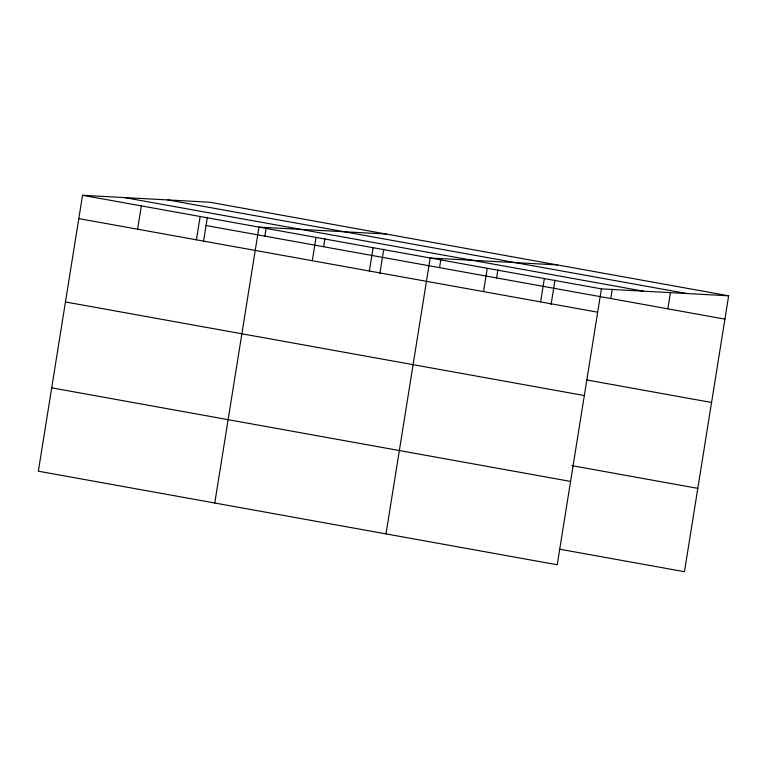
<?xml version="1.0" encoding="UTF-8"?>
<svg xmlns="http://www.w3.org/2000/svg" width="767" height="767" viewBox="0 0 767 767"><rect width="100%" height="100%" fill="white"/><g stroke="black" fill="none" stroke-linecap="round" stroke-linejoin="round"><path stroke-width="1.15" d="M728.65 295.803L209.775 202.22L82.539 195.288L38.35 471.197L557.226 564.78L601.414 288.881L728.65 295.803L684.461 571.712L559.824 549.23M137.609 229.218L141.349 205.901M196.419 239.822L200.149 216.505M203.447 241.739L207.349 217.368M214.77 503.018L258.958 227.109L386.194 234.04M264.845 236.14L266.159 227.981M312.303 260.722L316.033 237.406M323.655 246.744L324.959 238.585M369.378 271.019L373.107 247.703M379.866 273.56L383.768 249.189M385.993 533.899L430.182 258L557.427 264.922M439.539 267.645L440.843 259.486M483.526 291.604L487.266 268.287M496.613 277.942L497.917 269.783M540.601 301.901L544.34 278.584M551.089 304.441L554.992 280.08M610.762 298.536L612.258 289.207M667.836 308.823L670.454 292.505M167.791 199.928L686.666 293.521M124.532 197.579L643.398 291.163M82.539 195.288L601.414 288.881M206.045 225.536L724.911 319.12M78.809 218.605L597.675 312.198M586.928 379.991L711.565 402.474M65.454 301.958L584.329 395.551M572.009 465.665L697.807 488.358M51.705 387.843L570.571 481.427"/></g></svg>
